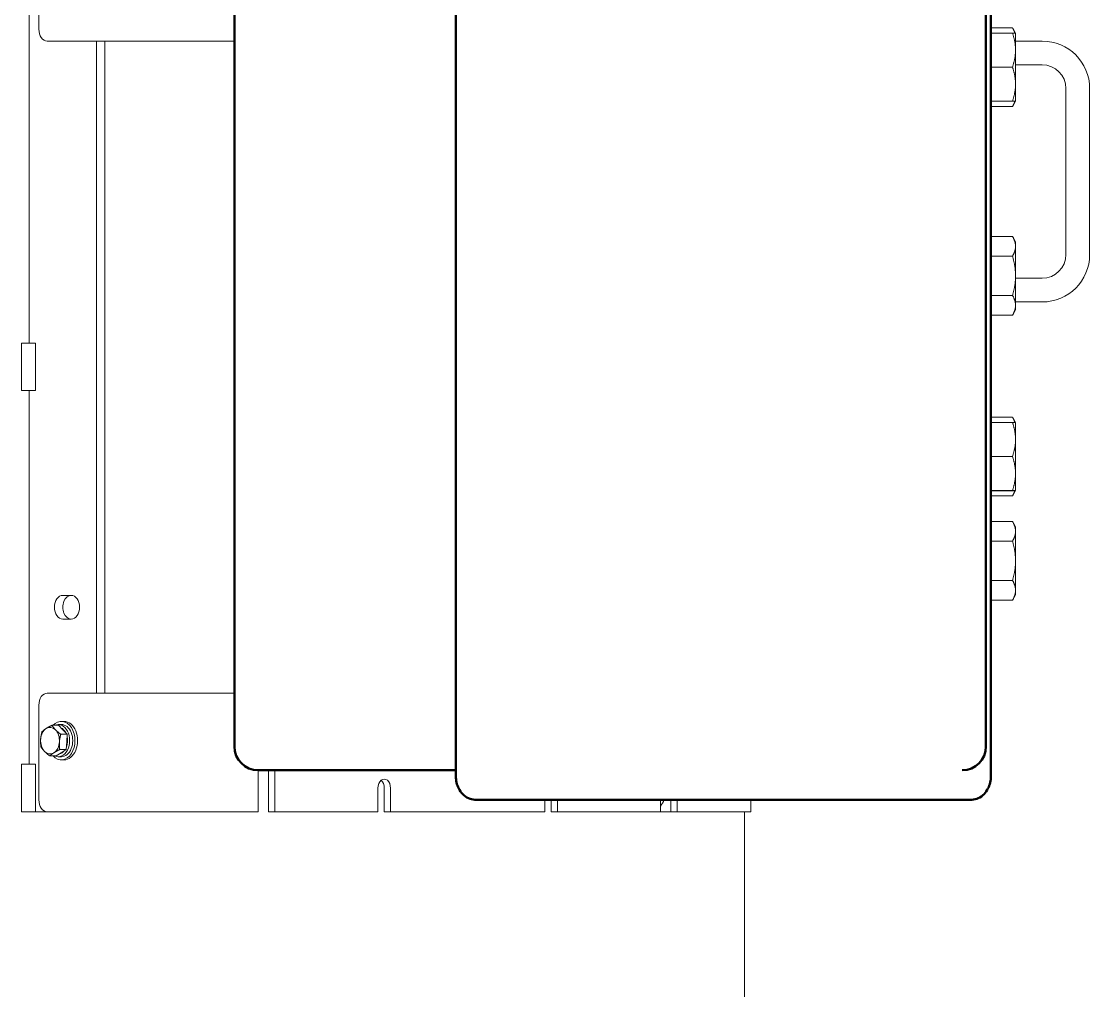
# Model space of a CAD drawing. Header units: inches. Extents: x 20 to 536, y 8 to 344.
# Drawn here: x 123.69 to 146.21, y 96.47 to 116.91 of the extents above; entities that cross this region are included whole.
import ezdxf

# ---------------------------------------------------------------- set-up
doc = ezdxf.new("R2010")
doc.units = ezdxf.units.IN
doc.header["$LTSCALE"] = 16
doc.header["$MEASUREMENT"] = 0
doc.layers.add('Visible (ANSI)', color=7, linetype='Continuous', lineweight=50)

msp = doc.modelspace()

# ---------------------------------------------------------------- linework, layer by layer
at = {"layer": 'Visible (ANSI)', "linetype": 'Continuous', "lineweight": 18}
for p, q in [((124.054538, 118.743472), (124.054538, 116.743472)), ((123.852454, 118.003472), (123.852454, 110.123472)), ((144.132063, 116.773371), (144.587904, 116.773371)), ((144.652098, 116.662188), (144.588784, 116.771851)), ((124.231315, 116.493472), (126.636789, 116.493472)), ((125.266667, 102.743472), (125.266667, 116.493472)), ((125.443444, 116.493472), (125.443444, 102.743472)), ((127.255508, 116.493472), (126.636789, 116.493472)), ((127.255508, 116.493472), (128.179267, 116.493472)), ((144.132063, 116.663507), (144.587904, 116.663507)), ((144.6521, 116.662184), (144.652098, 116.662188)), ((144.6521, 116.304797), (144.6521, 116.662184)), ((145.21435, 116.493472), (144.6521, 116.493472)), ((144.6521, 115.586051), (144.6521, 116.304797)), ((144.132063, 115.946087), (144.587904, 115.946087)), ((145.21435, 115.993472), (144.6521, 115.993472)), ((144.6521, 115.224688), (144.6521, 115.586051)), ((145.71435, 111.993472), (145.71435, 115.493472)), ((146.21435, 111.993472), (146.21435, 115.493472)), ((144.132063, 115.226014), (144.587904, 115.226014)), ((144.132063, 115.223362), (144.587904, 115.223362)), ((144.652098, 115.224681), (144.588784, 115.115018)), ((144.6521, 115.224684), (144.652098, 115.224681)), ((144.6521, 115.224684), (144.6521, 115.224688)), ((144.132063, 115.113498), (144.587904, 115.113498)), ((144.132063, 112.373447), (144.587904, 112.373447)), ((144.6521, 112.262261), (144.588784, 112.371927)), ((144.6521, 112.167112), (144.6521, 112.262261)), ((144.6521, 111.545808), (144.6521, 112.167112)), ((144.132063, 111.960776), (144.587904, 111.960776)), ((144.6521, 110.922207), (144.6521, 111.545808)), ((144.6521, 111.493472), (145.21435, 111.493472)), ((144.132063, 111.13084), (144.587904, 111.13084)), ((144.6521, 110.993472), (145.21435, 110.993472)), ((144.6521, 110.824761), (144.6521, 110.922207)), ((144.132063, 110.713574), (144.587904, 110.713574)), ((144.6521, 110.824761), (144.588784, 110.715094)), ((123.685347, 110.123472), (123.985036, 110.123472)), ((123.685347, 110.123472), (123.685347, 109.123472)), ((123.985036, 110.123472), (123.985036, 109.123472)), ((123.685347, 109.123472), (123.985036, 109.123472)), ((123.852454, 109.123472), (123.852454, 101.243472)), ((144.132063, 108.563002), (144.587904, 108.563002)), ((144.132063, 108.453138), (144.587904, 108.453138)), ((144.652098, 108.451818), (144.588784, 108.561481)), ((144.6521, 108.451815), (144.652098, 108.451818)), ((144.6521, 108.094428), (144.6521, 108.451815)), ((144.6521, 107.375681), (144.6521, 108.094428)), ((144.132063, 107.735718), (144.587904, 107.735718)), ((144.6521, 107.014318), (144.6521, 107.375681)), ((144.132063, 107.015645), (144.587904, 107.015645)), ((144.132063, 107.012992), (144.587904, 107.012992)), ((144.652098, 107.014311), (144.588784, 106.904648)), ((144.6521, 107.014315), (144.652098, 107.014311)), ((144.6521, 107.014315), (144.6521, 107.014318)), ((144.132063, 106.903128), (144.587904, 106.903128)), ((144.132063, 106.36304), (144.587904, 106.36304)), ((144.6521, 106.251853), (144.588784, 106.361519)), ((144.6521, 106.156704), (144.6521, 106.251853)), ((144.6521, 105.5354), (144.6521, 106.156704)), ((144.132063, 105.950369), (144.587904, 105.950369)), ((144.6521, 104.911799), (144.6521, 105.5354)), ((144.132063, 105.120432), (144.587904, 105.120432)), ((124.559561, 104.805972), (124.736337, 104.805972)), ((144.6521, 104.814353), (144.588784, 104.704686)), ((144.6521, 104.814353), (144.6521, 104.911799)), ((144.132063, 104.703166), (144.587904, 104.703166)), ((124.736337, 104.305972), (124.559561, 104.305972)), ((126.636789, 102.743472), (124.231315, 102.743472)), ((126.636789, 102.743472), (127.255508, 102.743472)), ((128.179267, 102.743472), (127.255508, 102.743472)), ((124.054538, 102.493472), (124.054538, 100.493472)), ((124.466471, 102.066404), (124.330069, 102.066404)), ((124.528299, 102.083472), (124.461831, 102.083472)), ((124.466471, 102.066404), (124.559768, 101.972003)), ((124.528299, 102.149472), (124.584868, 102.149472)), ((124.653066, 101.877602), (124.516663, 101.877602)), ((124.559768, 101.972003), (124.653066, 101.877602)), ((124.653066, 101.877602), (124.641905, 101.716136)), ((124.641905, 101.716136), (124.630745, 101.55467)), ((124.42183, 101.420541), (124.285428, 101.420541)), ((124.526288, 101.487605), (124.42183, 101.420541)), ((124.528299, 101.403472), (124.461831, 101.403472)), ((124.630745, 101.55467), (124.494343, 101.55467)), ((124.630745, 101.55467), (124.526288, 101.487605)), ((123.685347, 101.243472), (123.985036, 101.243472)), ((123.685347, 101.243472), (123.685347, 100.243472)), ((123.985036, 101.243472), (123.985036, 100.243472)), ((124.528299, 101.337472), (124.584868, 101.337472)), ((128.679165, 100.243472), (128.679165, 101.118472)), ((128.900136, 100.243472), (128.900136, 101.118472)), ((129.032718, 101.118472), (129.032718, 100.243472)), ((131.205304, 100.243472), (131.205304, 100.743472)), ((131.337886, 100.243472), (131.337886, 100.743472)), ((131.470469, 100.743472), (131.470469, 100.243472)), ((134.726696, 100.243472), (134.726696, 100.493472)), ((134.859278, 100.243472), (134.859278, 100.493472)), ((134.991861, 100.493472), (134.991861, 100.243472)), ((137.164446, 100.243472), (137.164446, 100.493472)), ((137.385417, 100.243472), (137.385417, 100.493472)), ((137.518, 100.493472), (137.518, 100.243472)), ((139.069797, 100.243472), (139.069797, 100.493472)), ((123.685347, 100.243472), (123.985036, 100.243472)), ((123.985036, 100.243472), (124.231315, 100.243472)), ((124.231315, 100.243472), (126.636789, 100.243472)), ((127.255508, 100.243472), (126.636789, 100.243472)), ((127.255508, 100.243472), (128.679165, 100.243472)), ((129.032718, 100.243472), (128.900136, 100.243472)), ((129.032718, 100.243472), (131.205304, 100.243472)), ((131.470469, 100.243472), (131.337886, 100.243472)), ((131.470469, 100.243472), (134.726696, 100.243472)), ((134.991861, 100.243472), (134.859278, 100.243472)), ((134.991861, 100.243472), (137.164446, 100.243472)), ((137.385417, 100.243472), (137.164446, 100.243472)), ((137.518, 100.243472), (137.385417, 100.243472)), ((137.518, 100.243472), (138.941657, 100.243472)), ((138.93435, 94.743472), (138.93435, 100.243472)), ((139.069797, 100.243472), (138.941657, 100.243472))]:
    msp.add_line(p, q, dxfattribs=at)
at = {"layer": 'Visible (ANSI)'}
for p, q in [((132.848685, 117.743472), (132.848685, 100.993472)), ((144.132063, 117.743472), (144.132063, 100.993472)), ((128.179267, 117.118472), (128.179267, 101.618472)), ((144.02851, 101.618472), (144.02851, 117.118472)), ((128.679267, 101.118472), (132.848685, 101.118472)), ((133.275461, 100.493472), (133.452238, 100.493472)), ((133.452238, 100.493472), (143.705286, 100.493472))]:
    msp.add_line(p, q, dxfattribs=at)
at = {"layer": 'Visible (ANSI)', "linetype": 'Continuous', "lineweight": 18}
for centre, radius, start, end in [((145.21435, 115.493472), 1, 0, 90), ((145.21435, 115.493472), 0.5, 0, 90), ((145.21435, 111.993472), 1, 270, 0), ((145.21435, 111.993472), 0.5, 270, 0)]:
    msp.add_arc(centre, radius, start, end, dxfattribs=at)
at = {"layer": 'Visible (ANSI)'}
for centre, start, end in [((128.679267, 101.618472), 180, 270), ((143.52851, 101.618472), 270, 0)]:
    msp.add_arc(centre, 0.5, start, end, dxfattribs=at)
at = {"layer": 'Visible (ANSI)', "linetype": 'Continuous', "lineweight": 18}
for centre, major_axis, start_param, end_param in [((124.231315, 116.743472), (0, -0.25), 4.71238898, 6.283185307), ((124.559561, 104.555972), (0, -0.25), 3.141592654, 6.283185307), ((124.736337, 104.555972), (0, 0.25), 0, 3.141592654), ((124.736337, 104.555972), (0, 0.25), 3.141592654, 6.283185307), ((124.231315, 102.493472), (0, 0.25), 0, 1.570796327), ((124.528299, 101.743472), (0, -0.406), 5.632053724, 10.075909544), ((124.461831, 101.743472), (0, 0.34), 2.823390257, 6.601387704), ((124.528299, 101.743472), (0, -0.34), 0, 3.141592654), ((124.584868, 101.743472), (0, -0.406), 0, 3.141592654), ((124.290002, 101.743472), (0, -0.281), 3.567753403, 4.614950954), ((124.290002, 101.743472), (0, 0.281), 5.662148505, 6.709346056), ((124.290002, 101.743472), (0, 0.281), 4.614950954, 5.662148505), ((124.461831, 101.743472), (0, 0.281), 5.338946411, 5.985350599), ((124.461831, 101.743472), (0, -0.281), 1.049332756, 1.897383845), ((124.290002, 101.743472), (0, -0.281), 4.614950954, 5.662148505), ((124.290002, 101.743472), (0, 0.281), 3.567753403, 4.614950954), ((124.290002, 101.743472), (0, -0.281), 5.662148505, 6.709346056), ((124.461831, 101.743472), (0, -0.281), 0.154091155, 0.698230343), ((131.337886, 100.743472), (0, 0.1875), 4.71238898, 7.853981634), ((131.205304, 100.743472), (0, 0.1875), 4.71238898, 5.759586532), ((124.231315, 100.493472), (0, -0.25), 4.71238898, 6.283185307), ((136.933929, 100.743472), (0, 0.5), 3.851811869, 4.188790205)]:
    msp.add_ellipse(centre, major_axis=major_axis, ratio=0.707106781, start_param=start_param, end_param=end_param, dxfattribs=at)
for points, weights in [([(144.637461, 116.662796), (144.621752, 116.715069), (144.587904, 116.773371)], [1.02385469408, 1.02721658286, 1.01001874936]), ([(144.587904, 116.663507), (144.651744, 116.6628), (144.652098, 116.662188)], [1.01001874936, 1.04295195648, 1.00049098489]), ([(144.6521, 116.304797), (144.6521, 116.471275), (144.587904, 116.663507)], [1, 1.04314139574, 1.01001874936]), ([(144.587904, 115.946087), (144.6521, 116.138319), (144.6521, 116.304797)], [1.01001874936, 1.04314139574, 1]), ([(144.6521, 115.586051), (144.6521, 115.753144), (144.587904, 115.946087)], [1, 1.04314139574, 1.01001874936]), ([(144.587904, 115.226014), (144.6521, 115.418957), (144.6521, 115.586051)], [1.01001874936, 1.04314139574, 1]), ([(144.6521, 115.224688), (144.6521, 115.225304), (144.587904, 115.226014)], [1, 1.04314139574, 1.01001874936]), ([(144.587904, 115.223362), (144.6521, 115.224072), (144.6521, 115.224688)], [1.01001874936, 1.04314139574, 1]), ([(144.587904, 115.113498), (144.621363, 115.171772), (144.637091, 115.224065)], [1.01001874936, 1.0270157383, 1.02393041351]), ([(144.588784, 115.115018), (144.588345, 115.114258), (144.587904, 115.113498)], [1.01045681717, 1.01023947663, 1.01001874936]), ([(144.6521, 112.167112), (144.6521, 112.262872), (144.587904, 112.373447)], [1, 1.04314139574, 1.01001874936]), ([(144.587904, 111.960776), (144.6521, 112.071351), (144.6521, 112.167112)], [1.01001874936, 1.04314139574, 1]), ([(144.6521, 111.545808), (144.6521, 111.738395), (144.587904, 111.960776)], [1, 1.04314139574, 1.01001874936]), ([(144.587904, 111.13084), (144.6521, 111.35322), (144.6521, 111.545808)], [1.01001874936, 1.04314139574, 1]), ([(144.6521, 110.922207), (144.6521, 111.019034), (144.587904, 111.13084)], [1, 1.04314139574, 1.01001874936]), ([(144.587904, 110.713574), (144.6521, 110.82538), (144.6521, 110.922207)], [1.01001874936, 1.04314139574, 1]), ([(144.588784, 110.715094), (144.588345, 110.714335), (144.587904, 110.713574)], [1.01045681717, 1.01023947663, 1.01001874936]), ([(144.637461, 108.452427), (144.621752, 108.504699), (144.587904, 108.563002)], [1.02385469408, 1.02721658286, 1.01001874936]), ([(144.587904, 108.453138), (144.651744, 108.452431), (144.652098, 108.451818)], [1.01001874936, 1.04295195648, 1.00049098489]), ([(144.6521, 108.094428), (144.6521, 108.260905), (144.587904, 108.453138)], [1, 1.04314139574, 1.01001874936]), ([(144.587904, 107.735718), (144.6521, 107.92795), (144.6521, 108.094428)], [1.01001874936, 1.04314139574, 1]), ([(144.6521, 107.375681), (144.6521, 107.542775), (144.587904, 107.735718)], [1, 1.04314139574, 1.01001874936]), ([(144.587904, 107.015645), (144.6521, 107.208588), (144.6521, 107.375681)], [1.01001874936, 1.04314139574, 1]), ([(144.6521, 107.014318), (144.6521, 107.014934), (144.587904, 107.015645)], [1, 1.04314139574, 1.01001874936]), ([(144.587904, 107.012992), (144.6521, 107.013703), (144.6521, 107.014318)], [1.01001874936, 1.04314139574, 1]), ([(144.587904, 106.903128), (144.621363, 106.961403), (144.637091, 107.013695)], [1.01001874936, 1.0270157383, 1.02393041351]), ([(144.588784, 106.904648), (144.588345, 106.903889), (144.587904, 106.903128)], [1.01045681717, 1.01023947663, 1.01001874936]), ([(144.6521, 106.156704), (144.6521, 106.252465), (144.587904, 106.36304)], [1, 1.04314139574, 1.01001874936]), ([(144.587904, 105.950369), (144.6521, 106.060944), (144.6521, 106.156704)], [1.01001874936, 1.04314139574, 1]), ([(144.6521, 105.5354), (144.6521, 105.727988), (144.587904, 105.950369)], [1, 1.04314139574, 1.01001874936]), ([(144.587904, 105.120432), (144.6521, 105.342813), (144.6521, 105.5354)], [1.01001874936, 1.04314139574, 1]), ([(144.6521, 104.911799), (144.6521, 105.008626), (144.587904, 105.120432)], [1, 1.04314139574, 1.01001874936]), ([(144.587904, 104.703166), (144.6521, 104.814972), (144.6521, 104.911799)], [1.01001874936, 1.04314139574, 1]), ([(144.588784, 104.704686), (144.588345, 104.703927), (144.587904, 104.703166)], [1.01045681717, 1.01023947663, 1.01001874936]), ([(124.207865, 101.99934), (124.256343, 102.030464), (124.330069, 102.066404)], [1, 1.0379548493, 1]), ([(124.330069, 102.066404), (124.36232, 102.015815), (124.405619, 101.972003)], [1, 1.0379548493, 1]), ([(124.092247, 101.770809), (124.097427, 101.845746), (124.121154, 101.932275)], [1, 1.0379548493, 1]), ([(124.121154, 101.932275), (124.159386, 101.968215), (124.207865, 101.99934)], [1, 1.0379548493, 1]), ([(124.405619, 101.972003), (124.448919, 101.928191), (124.516663, 101.877602)], [1, 1.0379548493, 1]), ([(124.516663, 101.877602), (124.492936, 101.791072), (124.487756, 101.716136)], [1, 1.0379548493, 1]), ([(124.098834, 101.609343), (124.087068, 101.695873), (124.092247, 101.770809)], [1, 1.0379548493, 1]), ([(124.174384, 101.514942), (124.131085, 101.558754), (124.098834, 101.609343)], [1, 1.0379548493, 1]), ([(124.487756, 101.716136), (124.482577, 101.641199), (124.494343, 101.55467)], [1, 1.0379548493, 1]), ([(124.285428, 101.420541), (124.217683, 101.47113), (124.174384, 101.514942)], [1, 1.0379548493, 1]), ([(124.372139, 101.487605), (124.32366, 101.45648), (124.285428, 101.420541)], [1, 1.0379548493, 1]), ([(124.494343, 101.55467), (124.420617, 101.51873), (124.372139, 101.487605)], [1, 1.0379548493, 1])]:
    msp.add_rational_spline(points, weights, degree=2, dxfattribs=at)
at = {"layer": 'Visible (ANSI)'}
for points, knots in [([(132.848685, 100.993472), (132.848685, 100.94878), (132.853611, 100.904084), (132.873758, 100.816393), (132.888968, 100.773369), (132.931182, 100.6912), (132.958229, 100.651962), (133.026566, 100.581746), (133.068135, 100.550744), (133.156601, 100.510094), (133.201388, 100.497982), (133.25669, 100.493825), (133.266075, 100.493472), (133.275461, 100.493472)], [3.141592654, 3.141592654, 3.141592654, 3.141592654, 3.455751919, 3.455751919, 3.769911184, 3.769911184, 4.08407045, 4.08407045, 4.398229715, 4.398229715, 4.659294404, 4.659294404, 4.71238898, 4.71238898, 4.71238898, 4.71238898]), ([(144.132063, 100.993472), (144.132063, 100.94878), (144.127136, 100.904084), (144.106989, 100.816393), (144.09178, 100.773369), (144.049566, 100.6912), (144.022518, 100.651962), (143.954181, 100.581746), (143.912613, 100.550744), (143.824147, 100.510094), (143.77936, 100.497982), (143.724058, 100.493825), (143.714672, 100.493472), (143.705286, 100.493472)], [6.283185307, 6.283185307, 6.283185307, 6.283185307, 6.597344573, 6.597344573, 6.911503838, 6.911503838, 7.225663103, 7.225663103, 7.539822369, 7.539822369, 7.800887058, 7.800887058, 7.853981634, 7.853981634, 7.853981634, 7.853981634])]:
    msp.add_open_spline(points, degree=3, knots=knots, dxfattribs=at)

doc.saveas('drawing.dxf')
